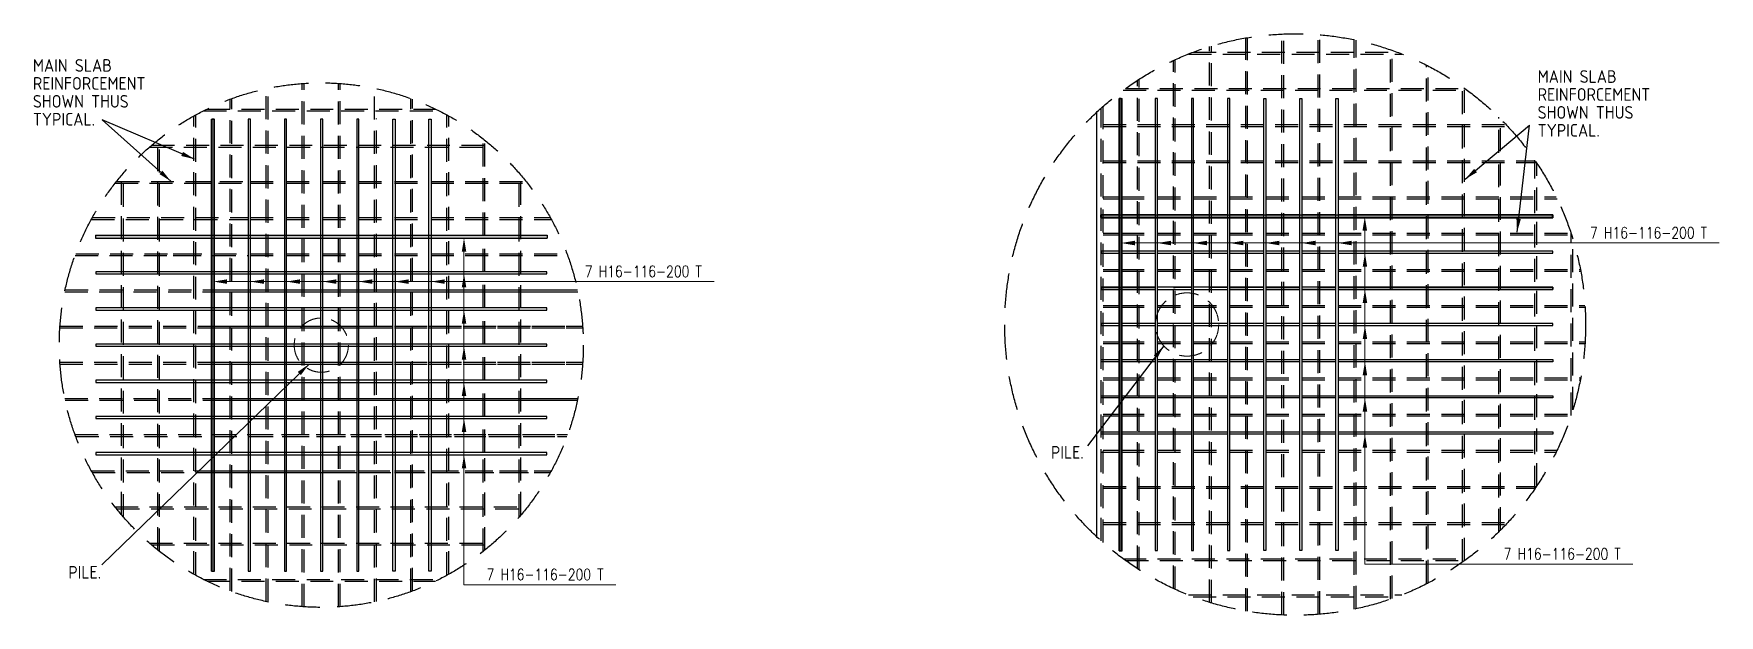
# Model space of a CAD drawing. Header units: millimetres. Extents: x -21392 to 100362, y -17730 to 39230.
# Drawn here: x 85630 to 94960, y 15247 to 18462 of the extents above; entities that cross this region are included whole.
import ezdxf

# ---------------------------------------------------------------- set-up
doc = ezdxf.new("R2010")
doc.units = ezdxf.units.MM
doc.linetypes.add('DASHED', pattern=[19.05, 12.7, -6.35])
doc.layers.get('0').update_dxf_attribs({"color": 254, "true_color": 0xdfdfdf})
for name, color, linetype in [('AutoCAD_Structural_Detailing_Distribution description', 7, 'Continuous'), ('AutoCAD_Structural_Detailing_opis rozkładu_', 7, 'Continuous'), ('CONC50', 4, 'Continuous'), ('H12', 5, 'Continuous'), ('SD-Pile-SECTION', 7, 'DASHED'), ('STEEL18', 1, 'Continuous'), ('STEEL25', 2, 'Continuous'), ('TEXT 35', 3, 'Continuous')]:
    doc.layers.add(name, color=color, linetype=linetype)
doc.styles.add('ISO', font='isocp.shx')
doc.styles.add('ROMANS NARROW', font='romans.shx', dxfattribs={"width": 0.8})
doc.styles.get("Standard").update_dxf_attribs({"font": 'arial.ttf'})
doc.dimstyles.new('ISO-25', dxfattribs={"dimtxt": 2.5, "dimasz": 2.5, "dimexe": 1.25, "dimexo": 0.625, "dimtad": 1, "dimtxsty": 'Standard', "dimcen": 2.5, "dimadec": 0, "dimazin": 0, "dimtfac": 1, "dimtmove": 0, "dimatfit": 3, "dimfxl": 1, "dimarcsym": 0})

msp = doc.modelspace()

# ---------------------------------------------------------------- hatches: boundary and pattern name
for points in [[(91654.3, 15603.9), (91638.3, 15603.9), (91638.3, 18103.9), (91654.3, 18103.9)], [(86630.6, 15490.7), (86614.6, 15490.7), (86614.6, 17990.7), (86630.6, 17990.7)], [(91535.4, 17445.5), (91535.4, 17461.5), (94035.4, 17461.5), (94035.4, 17445.5)], [(85971.6, 17332.6), (85971.6, 17348.6), (88471.6, 17348.6), (88471.6, 17332.6)]]:
    msp.add_hatch(color=7).paths.add_polyline_path(points, flags=0)
at = {"layer": 'AutoCAD_Structural_Detailing_Distribution description', "lineweight": 0}
for points in [[(92998.3, 17445.5), (92991.2, 17395.5), (93005.4, 17395.5)], [(88011.5, 17332.6), (88004.4, 17282.6), (88018.7, 17282.6)], [(91654.3, 17305.4), (91704.3, 17298.2), (91704.3, 17312.5)], [(86630.6, 17091.8), (86680.6, 17084.7), (86680.6, 17098.9)]]:
    msp.add_hatch(color=7, dxfattribs=at).paths.add_polyline_path(points, flags=0)

# ---------------------------------------------------------------- linework, layer by layer
at = {"color": 7}
for p, q in [((91638.3, 15603.9), (91638.3, 18103.9)), ((91638.3, 18103.9), (91654.3, 18103.9)), ((91638.3, 15603.9), (91638.3, 18103.9)), ((91638.3, 18103.9), (91654.3, 18103.9)), ((91654.3, 15603.9), (91654.3, 18103.9)), ((91654.3, 15603.9), (91654.3, 18103.9)), ((86614.6, 15490.7), (86614.6, 17990.7)), ((86614.6, 17990.7), (86630.6, 17990.7)), ((86630.6, 15490.7), (86630.6, 17990.7)), ((91535.4, 17461.5), (94035.4, 17461.5)), ((91535.4, 17461.5), (91535.4, 17445.5)), ((91535.4, 17445.5), (94035.4, 17445.5)), ((91538.8, 17460.3), (94038.8, 17460.3)), ((91538.8, 17460.3), (91538.8, 17444.3)), ((94035.4, 17461.5), (94035.4, 17445.5)), ((94038.8, 17460.3), (94038.8, 17444.3)), ((91538.8, 17444.3), (94038.8, 17444.3)), ((85971.6, 17348.6), (88471.6, 17348.6)), ((85971.6, 17348.6), (85971.6, 17332.6)), ((85971.6, 17332.6), (88471.6, 17332.6)), ((88471.6, 17348.6), (88471.6, 17332.6)), ((91638.3, 15603.9), (91654.3, 15603.9)), ((91638.3, 15603.9), (91654.3, 15603.9)), ((86614.6, 15490.7), (86630.6, 15490.7))]:
    msp.add_line(p, q, dxfattribs=at)
at = {"layer": 'AutoCAD_Structural_Detailing_Distribution description', "color": 7, "lineweight": 0}
for p, q in [((92998.3, 15530.1), (92998.3, 17395.5)), ((88011.5, 15416.2), (88011.5, 17282.6)), ((93507.8, 17305.4), (91704.3, 17305.4)), ((93507.8, 17305.4), (94959.5, 17305.4)), ((87944, 17091.8), (86680.6, 17091.8)), ((87944, 17091.8), (89395.7, 17091.8)), ((92998.3, 15530.1), (94481.6, 15530.1)), ((88011.5, 15416.2), (88851.8, 15416.2))]:
    msp.add_line(p, q, dxfattribs=at)
at = {"layer": 'AutoCAD_Structural_Detailing_opis rozkładu_', "color": 7, "lineweight": 0}
msp.add_line((92997.3, 17428.4), (92997.3, 17394.3), dxfattribs=at)
at = {"layer": 'AutoCAD_Structural_Detailing_opis rozkładu_', "color": 0, "lineweight": 0}
msp.add_line((91686.8, 17305.5), (91704.3, 17305.5), dxfattribs=at)
at = {"layer": 'CONC50', "color": 3, "ltscale": 0.5}
msp.add_line((91513.9, 15680.8), (91513.9, 18028.5), dxfattribs=at)
at = {"layer": 'H12', "color": 2, "linetype": 'Continuous', "ltscale": 0.5}
for p, q in [((92637.9, 15604.6), (92637.9, 18104.6)), ((92637.9, 18104.6), (92649.9, 18104.6)), ((92649.9, 18104.6), (92649.9, 15604.6)), ((92837.9, 15604.6), (92837.9, 18104.6)), ((92837.9, 18104.6), (92849.9, 18104.6)), ((92849.9, 18104.6), (92849.9, 15604.6)), ((91538.9, 17048.6), (91538.9, 17060.6)), ((91538.9, 17060.6), (91837.9, 17060.6)), ((91837.9, 17048.6), (91538.9, 17048.6)), ((91938.9, 17060.6), (92037.9, 17060.6)), ((91948.9, 17048.6), (91938.9, 17048.6)), ((92138.9, 17060.6), (92237.9, 17060.6)), ((92148.9, 17048.6), (92138.9, 17048.6)), ((92249.9, 17060.6), (92437.9, 17060.6)), ((92348.9, 17048.6), (92249.9, 17048.6)), ((92449.9, 17060.6), (92637.9, 17060.6)), ((92637.9, 17048.6), (92449.9, 17048.6)), ((92837.9, 17048.6), (92649.9, 17048.6)), ((92738.9, 17060.6), (92837.9, 17060.6)), ((92849.9, 17060.6), (94038.9, 17060.6)), ((94038.9, 17048.6), (92849.9, 17048.6)), ((94038.9, 17060.6), (94038.9, 17048.6)), ((92649.9, 15604.6), (92637.9, 15604.6)), ((92849.9, 15604.6), (92837.9, 15604.6))]:
    msp.add_line(p, q, dxfattribs=at)
at = {"layer": 'SD-Pile-SECTION', "linetype": 'DASHED', "lineweight": 0, "ltscale": 10}
for centre, radius in [((92013.9, 16854.6), 175), ((87222.2, 16740.7), 150)]:
    msp.add_circle(centre, radius, dxfattribs=at)
at = {"layer": 'STEEL18', "linetype": 'DASHED', "ltscale": 10}
for p, q in [((92138.9, 15318.4), (92138.9, 18390.9)), ((92148.9, 15315.3), (92148.9, 18394)), ((92338.9, 15270.5), (92338.9, 18438.8)), ((92338.9, 15270.5), (92338.9, 18438.8)), ((92348.9, 15268.8), (92348.9, 18440.5)), ((92348.9, 15268.8), (92348.9, 18440.5)), ((92538.9, 15248.8), (92538.9, 18460.5)), ((92548.9, 15248.4), (92548.9, 18460.9)), ((92738.9, 15252.1), (92738.9, 18457.2)), ((92748.9, 15253), (92748.9, 18456.3)), ((92938.9, 15280.7), (92938.9, 18428.6)), ((92948.9, 15282.8), (92948.9, 18426.5)), ((91938.9, 15394.9), (91938.9, 18314.4)), ((91948.9, 15390.3), (91948.9, 18318.9)), ((92021.3, 18349.6), (93203, 18349.6)), ((92047.2, 18359.6), (93177, 18359.6)), ((93138.9, 15335.9), (93138.9, 18373.4)), ((93148.9, 15339.4), (93148.9, 18369.9)), ((93338.9, 15420.8), (93338.9, 18288.5)), ((91738.9, 15505), (91738.9, 18204.3)), ((91748.9, 15498.6), (91748.9, 18210.7)), ((93348.9, 15425.9), (93348.9, 18283.4)), ((86717.2, 15381.5), (86717.2, 18099.9)), ((86727.2, 15377.8), (86727.2, 18103.6)), ((86917.2, 15323.2), (86917.2, 18158.3)), ((86927.2, 15321), (86927.2, 18160.4)), ((87117.2, 15294.5), (87117.2, 18186.9)), ((87127.2, 15293.8), (87127.2, 18187.6)), ((87317.2, 15293.8), (87317.2, 18187.6)), ((87317.2, 15293.8), (87317.2, 18187.6)), ((87327.2, 15294.5), (87327.2, 18186.9)), ((87327.2, 15294.5), (87327.2, 18186.9)), ((87517.2, 15321), (87517.2, 18160.4)), ((87717.2, 15377.8), (87717.2, 18103.6)), ((87727.2, 15381.5), (87727.2, 18099.9)), ((91659.7, 18149.6), (93564.5, 18149.6)), ((91673.5, 18159.6), (93550.8, 18159.6)), ((93538.9, 15541.1), (93538.9, 18168.1)), ((93548.9, 15548.3), (93548.9, 18161)), ((86517.2, 15473.6), (86517.2, 18007.8)), ((86527.2, 15468.1), (86527.2, 18013.3)), ((86570, 18035.7), (87874.5, 18035.7)), ((86590.2, 18045.7), (87854.3, 18045.7)), ((87917.2, 15468.1), (87917.2, 18013.3)), ((87927.2, 15473.6), (87927.2, 18007.8)), ((91538.9, 15657.9), (91538.9, 18051.4)), ((91548.9, 15649), (91548.9, 18060.3)), ((87527.2, 15323.2), (87527.2, 17994.1)), ((91548.9, 17959.6), (93779.6, 17959.6)), ((91548.9, 17949.6), (93789, 17949.6)), ((93738.9, 15708.1), (93738.9, 18001.2)), ((93748.9, 15718), (93748.9, 17991.3)), ((86271.7, 17835.7), (88172.8, 17835.7)), ((86283.4, 17845.7), (88161.1, 17845.7)), ((86317.2, 15607.8), (86317.2, 17873.6)), ((86327.2, 15599.9), (86327.2, 17881.5)), ((88117.2, 17346.7), (88117.2, 17881.5)), ((88127.2, 17346.7), (88127.2, 17873.6)), ((91548.9, 17759.6), (93940.7, 17759.6)), ((91548.9, 17749.6), (93947.4, 17749.6)), ((93938.9, 15947), (93938.9, 17762.3)), ((93948.9, 15961.8), (93948.9, 17747.5)), ((86081.4, 17635.7), (86816.2, 17635.7)), ((86089.3, 17645.7), (86816.2, 17645.7)), ((86117.2, 15801.9), (86117.2, 17679.6)), ((86127.2, 15790.2), (86127.2, 17691.2)), ((86527.2, 17645.7), (86616.2, 17645.7)), ((86527.2, 17635.7), (86616.2, 17635.7)), ((86828.2, 17645.7), (87016.2, 17645.7)), ((86828.2, 17635.7), (87016.2, 17635.7)), ((87028.2, 17645.7), (87216.2, 17645.7)), ((87028.2, 17635.7), (87216.2, 17635.7)), ((87228.2, 17645.7), (87416.2, 17645.7)), ((87228.2, 17635.7), (87416.2, 17635.7)), ((87428.2, 17645.7), (87616.2, 17645.7)), ((87428.2, 17635.7), (87616.2, 17635.7)), ((87628.2, 17645.7), (87816.2, 17645.7)), ((87628.2, 17635.7), (87816.2, 17635.7)), ((87828.2, 17645.7), (88355.2, 17645.7)), ((87828.2, 17635.7), (88363.1, 17635.7)), ((88317.2, 15790.2), (88317.2, 17691.2)), ((88327.2, 15801.9), (88327.2, 17679.6)), ((91548.9, 17559.6), (91637.9, 17559.6)), ((91548.9, 17549.6), (91637.9, 17549.6)), ((91649.9, 17559.6), (91837.9, 17559.6)), ((91649.9, 17549.6), (91837.9, 17549.6)), ((91849.9, 17559.6), (92037.9, 17559.6)), ((91849.9, 17549.6), (92037.9, 17549.6)), ((92049.9, 17559.6), (92237.9, 17559.6)), ((92049.9, 17549.6), (92237.9, 17549.6)), ((92249.9, 17559.6), (92437.9, 17559.6)), ((92249.9, 17549.6), (92437.9, 17549.6)), ((92449.9, 17559.6), (92637.9, 17559.6)), ((92449.9, 17549.6), (92637.9, 17549.6)), ((92649.9, 17559.6), (92837.9, 17559.6)), ((92649.9, 17549.6), (92837.9, 17549.6)), ((92849.9, 17559.6), (94056.8, 17559.6)), ((92849.9, 17549.6), (94061.6, 17549.6)), ((85955.2, 17445.7), (86816.2, 17445.7)), ((86527.2, 17445.7), (86616.2, 17445.7)), ((86828.2, 17445.7), (87016.2, 17445.7)), ((87028.2, 17445.7), (87216.2, 17445.7)), ((87228.2, 17445.7), (87416.2, 17445.7)), ((87428.2, 17445.7), (87616.2, 17445.7)), ((87628.2, 17445.7), (87816.2, 17445.7)), ((87828.2, 17445.7), (88489.3, 17445.7)), ((85949.7, 17435.7), (86816.2, 17435.7)), ((86527.2, 17435.7), (86616.2, 17435.7)), ((86828.2, 17435.7), (87016.2, 17435.7)), ((87028.2, 17435.7), (87216.2, 17435.7)), ((87228.2, 17435.7), (87416.2, 17435.7)), ((87428.2, 17435.7), (87616.2, 17435.7)), ((87628.2, 17435.7), (87816.2, 17435.7)), ((87828.2, 17435.7), (88494.8, 17435.7)), ((91548.9, 17359.6), (91637.9, 17359.6)), ((91649.9, 17359.6), (91837.9, 17359.6)), ((91849.9, 17359.6), (92037.9, 17359.6)), ((92049.9, 17359.6), (92237.9, 17359.6)), ((92249.9, 17359.6), (92437.9, 17359.6)), ((92449.9, 17359.6), (92637.9, 17359.6)), ((92649.9, 17359.6), (92837.9, 17359.6)), ((92849.9, 17359.6), (94138.3, 17359.6)), ((94138.9, 16351.5), (94138.9, 17357.8)), ((88117.2, 17146.7), (88117.2, 17334.7)), ((88127.2, 17146.7), (88127.2, 17334.7)), ((91548.9, 17349.6), (91637.9, 17349.6)), ((91649.9, 17349.6), (91837.9, 17349.6)), ((91849.9, 17349.6), (92037.9, 17349.6)), ((92049.9, 17349.6), (92237.9, 17349.6)), ((92249.9, 17349.6), (92437.9, 17349.6)), ((92449.9, 17349.6), (92637.9, 17349.6)), ((92649.9, 17349.6), (92837.9, 17349.6)), ((92849.9, 17349.6), (94141.5, 17349.6)), ((94148.9, 16382.9), (94148.9, 17326.4)), ((85859.4, 17235.7), (86816.2, 17235.7)), ((85863, 17245.7), (86816.2, 17245.7)), ((86402.2, 17245.7), (86491.2, 17245.7)), ((86402.2, 17235.7), (86491.2, 17235.7)), ((86828.2, 17245.7), (87016.2, 17245.7)), ((86828.2, 17235.7), (87016.2, 17235.7)), ((87028.2, 17245.7), (87216.2, 17245.7)), ((87028.2, 17235.7), (87216.2, 17235.7)), ((87228.2, 17245.7), (87416.2, 17245.7)), ((87228.2, 17235.7), (87416.2, 17235.7)), ((87428.2, 17245.7), (87616.2, 17245.7)), ((87428.2, 17235.7), (87616.2, 17235.7)), ((87628.2, 17245.7), (87816.2, 17245.7)), ((87628.2, 17235.7), (87816.2, 17235.7)), ((87828.2, 17245.7), (88581.5, 17245.7)), ((87828.2, 17235.7), (88585.1, 17235.7)), ((88117.2, 16946.7), (88117.2, 17134.7)), ((88127.2, 16946.7), (88127.2, 17134.7)), ((91548.9, 17159.6), (91637.9, 17159.6)), ((91548.9, 17149.6), (91637.9, 17149.6)), ((91649.9, 17159.6), (91837.9, 17159.6)), ((91649.9, 17149.6), (91837.9, 17149.6)), ((91849.9, 17159.6), (92037.9, 17159.6)), ((91849.9, 17149.6), (92037.9, 17149.6)), ((92049.9, 17159.6), (92237.9, 17159.6)), ((92049.9, 17149.6), (92237.9, 17149.6)), ((92249.9, 17159.6), (92437.9, 17159.6)), ((92249.9, 17149.6), (92437.9, 17149.6)), ((92449.9, 17159.6), (92637.9, 17159.6)), ((92449.9, 17149.6), (92637.9, 17149.6)), ((92649.9, 17159.6), (92837.9, 17159.6)), ((92649.9, 17149.6), (92837.9, 17149.6)), ((92849.9, 17159.6), (94190.4, 17159.6)), ((92849.9, 17149.6), (94192.3, 17149.6)), ((85802.6, 17035.7), (88641.9, 17035.7)), ((85804.7, 17045.7), (88639.8, 17045.7)), ((86628.2, 17045.7), (86816.2, 17045.7)), ((86628.2, 17035.7), (86816.2, 17035.7)), ((86828.2, 17045.7), (87016.2, 17045.7)), ((86828.2, 17035.7), (87016.2, 17035.7)), ((87028.2, 17045.7), (87216.2, 17045.7)), ((87028.2, 17035.7), (87216.2, 17035.7)), ((87228.2, 17045.7), (87416.2, 17045.7)), ((87228.2, 17035.7), (87416.2, 17035.7)), ((87428.2, 17045.7), (87616.2, 17045.7)), ((87428.2, 17035.7), (87616.2, 17035.7)), ((87628.2, 17045.7), (87816.2, 17045.7)), ((87628.2, 17035.7), (87816.2, 17035.7)), ((87816.2, 17045.7), (88639.8, 17045.7)), ((87816.2, 17035.7), (88641.9, 17035.7)), ((88117.2, 16746.7), (88117.2, 16934.7)), ((88127.2, 16746.7), (88127.2, 16934.7)), ((91548.9, 16959.6), (91637.9, 16959.6)), ((91548.9, 16949.6), (91637.9, 16949.6)), ((91649.9, 16959.6), (91837.9, 16959.6)), ((91649.9, 16949.6), (91837.9, 16949.6)), ((91849.9, 16959.6), (92037.9, 16959.6)), ((91849.9, 16949.6), (92037.9, 16949.6)), ((92049.9, 16959.6), (92237.9, 16959.6)), ((92049.9, 16949.6), (92237.9, 16949.6)), ((92249.9, 16959.6), (92437.9, 16959.6)), ((92249.9, 16949.6), (92437.9, 16949.6)), ((92449.9, 16959.6), (92637.9, 16959.6)), ((92449.9, 16949.6), (92637.9, 16949.6)), ((92649.9, 16959.6), (92837.9, 16959.6)), ((92649.9, 16949.6), (92837.9, 16949.6)), ((92849.9, 16959.6), (94216.2, 16959.6)), ((92849.9, 16949.6), (94216.8, 16949.6)), ((85775.4, 16835.7), (88669.1, 16835.7)), ((85776.1, 16845.7), (88668.4, 16845.7)), ((86628.2, 16845.7), (86816.2, 16845.7)), ((86628.2, 16835.7), (86816.2, 16835.7)), ((86828.2, 16845.7), (87016.2, 16845.7)), ((86828.2, 16835.7), (87016.2, 16835.7)), ((87028.2, 16845.7), (87216.2, 16845.7)), ((87028.2, 16835.7), (87216.2, 16835.7)), ((87228.2, 16845.7), (87416.2, 16845.7)), ((87228.2, 16835.7), (87416.2, 16835.7)), ((87428.2, 16845.7), (87616.2, 16845.7)), ((87428.2, 16835.7), (87616.2, 16835.7)), ((87628.2, 16845.7), (87816.2, 16845.7)), ((87628.2, 16835.7), (87816.2, 16835.7)), ((87816.2, 16845.7), (88668.4, 16845.7)), ((87816.2, 16835.7), (88669.1, 16835.7)), ((88117.2, 16546.7), (88117.2, 16734.7)), ((88127.2, 16546.7), (88127.2, 16734.7)), ((91548.9, 16759.6), (91637.9, 16759.6)), ((91548.9, 16759.6), (91637.9, 16759.6)), ((91548.9, 16749.6), (91637.9, 16749.6)), ((91548.9, 16749.6), (91637.9, 16749.6)), ((91649.9, 16759.6), (91837.9, 16759.6)), ((91649.9, 16759.6), (91837.9, 16759.6)), ((91649.9, 16749.6), (91837.9, 16749.6)), ((91649.9, 16749.6), (91837.9, 16749.6)), ((91849.9, 16759.6), (92037.9, 16759.6)), ((91849.9, 16759.6), (92037.9, 16759.6)), ((91849.9, 16749.6), (92037.9, 16749.6)), ((91849.9, 16749.6), (92037.9, 16749.6)), ((92049.9, 16759.6), (92237.9, 16759.6)), ((92049.9, 16759.6), (92237.9, 16759.6)), ((92049.9, 16749.6), (92237.9, 16749.6)), ((92049.9, 16749.6), (92237.9, 16749.6)), ((92249.9, 16759.6), (92437.9, 16759.6)), ((92249.9, 16759.6), (92437.9, 16759.6)), ((92249.9, 16749.6), (92437.9, 16749.6)), ((92249.9, 16749.6), (92437.9, 16749.6)), ((92449.9, 16759.6), (92637.9, 16759.6)), ((92449.9, 16759.6), (92637.9, 16759.6)), ((92449.9, 16749.6), (92637.9, 16749.6)), ((92449.9, 16749.6), (92637.9, 16749.6)), ((92649.9, 16759.6), (92837.9, 16759.6)), ((92649.9, 16759.6), (92837.9, 16759.6)), ((92649.9, 16749.6), (92837.9, 16749.6)), ((92649.9, 16749.6), (92837.9, 16749.6)), ((92849.9, 16759.6), (94216.8, 16759.6)), ((92849.9, 16759.6), (94216.8, 16759.6)), ((92849.9, 16749.6), (94216.2, 16749.6)), ((92849.9, 16749.6), (94216.2, 16749.6)), ((85775.4, 16645.7), (88669.1, 16645.7)), ((85775.4, 16645.7), (88669.1, 16645.7)), ((85776.1, 16635.7), (88668.4, 16635.7)), ((85776.1, 16635.7), (88668.4, 16635.7)), ((86628.2, 16645.7), (86816.2, 16645.7)), ((86628.2, 16645.7), (86816.2, 16645.7)), ((86628.2, 16635.7), (86816.2, 16635.7)), ((86628.2, 16635.7), (86816.2, 16635.7)), ((86828.2, 16645.7), (87016.2, 16645.7)), ((86828.2, 16645.7), (87016.2, 16645.7)), ((86828.2, 16635.7), (87016.2, 16635.7)), ((86828.2, 16635.7), (87016.2, 16635.7)), ((87028.2, 16645.7), (87216.2, 16645.7)), ((87028.2, 16645.7), (87216.2, 16645.7)), ((87028.2, 16635.7), (87216.2, 16635.7)), ((87028.2, 16635.7), (87216.2, 16635.7)), ((87228.2, 16645.7), (87416.2, 16645.7)), ((87228.2, 16645.7), (87416.2, 16645.7)), ((87228.2, 16635.7), (87416.2, 16635.7)), ((87228.2, 16635.7), (87416.2, 16635.7)), ((87428.2, 16645.7), (87616.2, 16645.7)), ((87428.2, 16645.7), (87616.2, 16645.7)), ((87428.2, 16635.7), (87616.2, 16635.7)), ((87428.2, 16635.7), (87616.2, 16635.7)), ((87628.2, 16645.7), (87816.2, 16645.7)), ((87628.2, 16645.7), (87816.2, 16645.7)), ((87628.2, 16635.7), (87816.2, 16635.7)), ((87628.2, 16635.7), (87816.2, 16635.7)), ((87816.2, 16645.7), (88669.1, 16645.7)), ((87816.2, 16645.7), (88669.1, 16645.7)), ((87816.2, 16635.7), (88668.4, 16635.7)), ((87816.2, 16635.7), (88668.4, 16635.7)), ((88117.2, 16346.7), (88117.2, 16534.7)), ((88127.2, 16346.7), (88127.2, 16534.7)), ((91548.9, 16559.6), (91637.9, 16559.6)), ((91548.9, 16549.6), (91637.9, 16549.6)), ((91649.9, 16559.6), (91837.9, 16559.6)), ((91649.9, 16549.6), (91837.9, 16549.6)), ((91849.9, 16559.6), (92037.9, 16559.6)), ((91849.9, 16549.6), (92037.9, 16549.6)), ((92049.9, 16559.6), (92237.9, 16559.6)), ((92049.9, 16549.6), (92237.9, 16549.6)), ((92249.9, 16559.6), (92437.9, 16559.6)), ((92249.9, 16549.6), (92437.9, 16549.6)), ((92449.9, 16559.6), (92637.9, 16559.6)), ((92449.9, 16549.6), (92637.9, 16549.6)), ((92649.9, 16559.6), (92837.9, 16559.6)), ((92649.9, 16549.6), (92837.9, 16549.6)), ((92849.9, 16559.6), (94192.3, 16559.6)), ((92849.9, 16549.6), (94190.4, 16549.6)), ((85802.6, 16445.7), (88641.9, 16445.7)), ((85804.7, 16435.7), (88639.8, 16435.7)), ((86628.2, 16445.7), (86816.2, 16445.7)), ((86628.2, 16435.7), (86816.2, 16435.7)), ((86828.2, 16445.7), (87016.2, 16445.7)), ((86828.2, 16435.7), (87016.2, 16435.7)), ((87028.2, 16445.7), (87216.2, 16445.7)), ((87028.2, 16435.7), (87216.2, 16435.7)), ((87228.2, 16445.7), (87416.2, 16445.7)), ((87228.2, 16435.7), (87416.2, 16435.7)), ((87428.2, 16445.7), (87616.2, 16445.7)), ((87428.2, 16435.7), (87616.2, 16435.7)), ((87628.2, 16445.7), (87816.2, 16445.7)), ((87628.2, 16435.7), (87816.2, 16435.7)), ((87816.2, 16445.7), (88641.9, 16445.7)), ((87816.2, 16435.7), (88639.8, 16435.7)), ((88117.2, 16146.7), (88117.2, 16334.7)), ((88127.2, 16146.7), (88127.2, 16334.7)), ((91548.9, 16359.6), (91637.9, 16359.6)), ((91548.9, 16349.6), (91637.9, 16349.6)), ((91649.9, 16359.6), (91837.9, 16359.6)), ((91649.9, 16349.6), (91837.9, 16349.6)), ((91849.9, 16359.6), (92037.9, 16359.6)), ((91849.9, 16349.6), (92037.9, 16349.6)), ((92049.9, 16359.6), (92237.9, 16359.6)), ((92049.9, 16349.6), (92237.9, 16349.6)), ((92249.9, 16359.6), (92437.9, 16359.6)), ((92249.9, 16349.6), (92437.9, 16349.6)), ((92449.9, 16359.6), (92637.9, 16359.6)), ((92449.9, 16349.6), (92637.9, 16349.6)), ((92649.9, 16359.6), (92837.9, 16359.6)), ((92649.9, 16349.6), (92837.9, 16349.6)), ((92849.9, 16359.6), (94141.5, 16359.6)), ((92849.9, 16349.6), (94138.3, 16349.6)), ((85859.4, 16245.7), (88585.1, 16245.7)), ((85863, 16235.7), (88581.5, 16235.7)), ((86628.2, 16245.7), (86816.2, 16245.7)), ((86628.2, 16235.7), (86816.2, 16235.7)), ((86828.2, 16245.7), (87016.2, 16245.7)), ((86828.2, 16235.7), (87016.2, 16235.7)), ((87028.2, 16245.7), (87216.2, 16245.7)), ((87028.2, 16235.7), (87216.2, 16235.7)), ((87228.2, 16245.7), (87416.2, 16245.7)), ((87228.2, 16235.7), (87416.2, 16235.7)), ((87428.2, 16245.7), (87616.2, 16245.7)), ((87428.2, 16235.7), (87616.2, 16235.7)), ((87628.2, 16245.7), (87816.2, 16245.7)), ((87628.2, 16235.7), (87816.2, 16235.7)), ((87816.2, 16245.7), (88585.1, 16245.7)), ((87816.2, 16235.7), (88581.5, 16235.7)), ((91538.9, 16149.6), (91637.9, 16149.6)), ((91548.9, 16159.6), (91637.9, 16159.6)), ((91649.9, 16159.6), (91837.9, 16159.6)), ((91649.9, 16149.6), (91837.9, 16149.6)), ((91849.9, 16159.6), (92037.9, 16159.6)), ((91849.9, 16149.6), (92037.9, 16149.6)), ((92049.9, 16159.6), (92237.9, 16159.6)), ((92049.9, 16149.6), (92237.9, 16149.6)), ((92249.9, 16159.6), (92437.9, 16159.6)), ((92249.9, 16149.6), (92437.9, 16149.6)), ((92449.9, 16159.6), (92637.9, 16159.6)), ((92449.9, 16149.6), (92637.9, 16149.6)), ((92649.9, 16159.6), (92837.9, 16159.6)), ((92649.9, 16149.6), (92837.9, 16149.6)), ((92849.9, 16159.6), (94061.6, 16159.6)), ((92849.9, 16149.6), (94056.8, 16149.6)), ((88117.2, 15599.9), (88117.2, 16134.7)), ((88127.2, 15607.8), (88127.2, 16134.7)), ((85949.7, 16045.7), (88494.8, 16045.7)), ((85955.2, 16035.7), (88489.3, 16035.7)), ((86628.2, 16045.7), (86816.2, 16045.7)), ((86628.2, 16035.7), (86816.2, 16035.7)), ((86828.2, 16045.7), (87016.2, 16045.7)), ((86828.2, 16035.7), (87016.2, 16035.7)), ((87028.2, 16045.7), (87216.2, 16045.7)), ((87028.2, 16035.7), (87216.2, 16035.7)), ((87228.2, 16045.7), (87416.2, 16045.7)), ((87228.2, 16035.7), (87416.2, 16035.7)), ((87428.2, 16045.7), (87616.2, 16045.7)), ((87428.2, 16035.7), (87616.2, 16035.7)), ((87628.2, 16045.7), (87816.2, 16045.7)), ((87628.2, 16035.7), (87816.2, 16035.7)), ((87828.2, 16045.7), (88494.8, 16045.7)), ((87828.2, 16035.7), (88489.3, 16035.7)), ((91548.9, 15959.6), (93947.4, 15959.6)), ((91548.9, 15949.6), (93940.7, 15949.6)), ((86081.4, 15845.7), (88363.1, 15845.7)), ((86089.3, 15835.7), (88355.2, 15835.7)), ((91548.9, 15759.6), (93789, 15759.6)), ((91548.9, 15749.6), (93779.6, 15749.6)), ((86271.7, 15645.7), (88172.8, 15645.7)), ((86283.4, 15635.7), (88161.1, 15635.7)), ((91659.7, 15559.6), (93564.5, 15559.6)), ((91673.5, 15549.6), (93550.8, 15549.6)), ((86570, 15445.7), (87874.5, 15445.7)), ((86590.2, 15435.7), (87854.3, 15435.7)), ((92021.3, 15359.6), (93203, 15359.6)), ((92047.2, 15349.6), (93177, 15349.6))]:
    msp.add_line(p, q, dxfattribs=at)
at = {"layer": 'STEEL18', "linetype": 'DASHED', "ltscale": 15}
for centre, radius in [((92612.1, 16854.6), 1607.5), ((87222.2, 16740.7), 1450)]:
    msp.add_circle(centre, radius, dxfattribs=at)
at = {"layer": 'STEEL25', "ltscale": 0.5}
for p, q in [((91849.9, 18104.6), (91837.9, 18104.6)), ((91837.9, 18104.6), (91837.9, 15604.6)), ((91849.9, 15604.6), (91849.9, 18104.6)), ((92049.9, 18104.6), (92037.9, 18104.6)), ((92037.9, 18104.6), (92037.9, 15604.6)), ((92049.9, 15604.6), (92049.9, 18104.6)), ((92249.9, 18104.6), (92237.9, 18104.6)), ((92237.9, 18104.6), (92237.9, 15604.6)), ((92249.9, 15604.6), (92249.9, 18104.6)), ((92437.9, 15604.6), (92437.9, 18104.6)), ((92437.9, 18104.6), (92449.9, 18104.6)), ((92449.9, 18104.6), (92449.9, 15604.6)), ((92637.9, 15604.6), (92637.9, 18104.6)), ((92637.9, 18104.6), (92649.9, 18104.6)), ((92649.9, 18104.6), (92649.9, 15604.6)), ((92837.9, 15604.6), (92837.9, 18104.6)), ((92837.9, 18104.6), (92849.9, 18104.6)), ((92849.9, 18104.6), (92849.9, 15604.6)), ((91637.9, 17460.6), (91538.9, 17460.6)), ((91538.9, 17460.6), (91538.9, 17448.6)), ((91538.9, 17448.6), (91637.9, 17448.6)), ((91837.9, 17460.6), (91649.9, 17460.6)), ((91649.9, 17448.6), (92037.9, 17448.6)), ((92037.9, 17460.6), (91849.9, 17460.6)), ((92237.9, 17460.6), (92049.9, 17460.6)), ((92049.9, 17448.6), (92237.9, 17448.6)), ((92437.9, 17460.6), (92249.9, 17460.6)), ((92249.9, 17448.6), (92437.9, 17448.6)), ((92637.9, 17460.6), (92449.9, 17460.6)), ((92449.9, 17448.6), (92637.9, 17448.6)), ((92837.9, 17460.6), (92649.9, 17460.6)), ((92649.9, 17448.6), (92837.9, 17448.6)), ((94038.9, 17460.6), (92849.9, 17460.6)), ((92849.9, 17448.6), (94038.9, 17448.6)), ((94038.9, 17448.6), (94038.9, 17460.6)), ((91637.9, 17260.6), (91538.9, 17260.6)), ((91538.9, 17260.6), (91538.9, 17248.6)), ((91837.9, 17260.6), (91649.9, 17260.6)), ((92037.9, 17260.6), (91849.9, 17260.6)), ((92237.9, 17260.6), (92049.9, 17260.6)), ((92437.9, 17260.6), (92249.9, 17260.6)), ((92637.9, 17260.6), (92449.9, 17260.6)), ((92837.9, 17260.6), (92649.9, 17260.6)), ((94038.9, 17260.6), (92849.9, 17260.6)), ((94038.9, 17248.6), (94038.9, 17260.6)), ((91538.9, 17248.6), (91637.9, 17248.6)), ((91649.9, 17248.6), (91837.9, 17248.6)), ((91849.9, 17248.6), (92037.9, 17248.6)), ((92049.9, 17248.6), (92237.9, 17248.6)), ((92249.9, 17248.6), (92437.9, 17248.6)), ((92449.9, 17248.6), (92637.9, 17248.6)), ((92649.9, 17248.6), (92837.9, 17248.6)), ((92849.9, 17248.6), (94038.9, 17248.6)), ((91637.9, 17060.6), (91538.9, 17060.6)), ((91538.9, 17060.6), (91538.9, 17048.6)), ((91538.9, 17048.6), (91637.9, 17048.6)), ((91837.9, 17060.6), (91649.9, 17060.6)), ((91649.9, 17048.6), (91837.9, 17048.6)), ((92037.9, 17060.6), (91849.9, 17060.6)), ((91849.9, 17048.6), (92037.9, 17048.6)), ((92237.9, 17060.6), (92049.9, 17060.6)), ((92049.9, 17048.6), (92237.9, 17048.6)), ((92437.9, 17060.6), (92249.9, 17060.6)), ((92249.9, 17048.6), (92437.9, 17048.6)), ((92637.9, 17060.6), (92449.9, 17060.6)), ((92449.9, 17048.6), (92637.9, 17048.6)), ((92837.9, 17060.6), (92649.9, 17060.6)), ((92649.9, 17048.6), (92837.9, 17048.6)), ((94038.9, 17060.6), (92849.9, 17060.6)), ((92849.9, 17048.6), (94038.9, 17048.6)), ((94038.9, 17048.6), (94038.9, 17060.6)), ((91637.9, 16860.6), (91538.9, 16860.6)), ((91538.9, 16860.6), (91538.9, 16848.6)), ((91538.9, 16848.6), (91637.9, 16848.6)), ((91837.9, 16860.6), (91649.9, 16860.6)), ((91649.9, 16848.6), (91837.9, 16848.6)), ((92037.9, 16860.6), (91849.9, 16860.6)), ((91849.9, 16848.6), (92037.9, 16848.6)), ((92237.9, 16860.6), (92049.9, 16860.6)), ((92049.9, 16848.6), (92237.9, 16848.6)), ((92437.9, 16860.6), (92249.9, 16860.6)), ((92249.9, 16848.6), (92437.9, 16848.6)), ((92637.9, 16860.6), (92449.9, 16860.6)), ((92449.9, 16848.6), (92637.9, 16848.6)), ((92837.9, 16860.6), (92649.9, 16860.6)), ((92649.9, 16848.6), (92837.9, 16848.6)), ((94038.9, 16860.6), (92849.9, 16860.6)), ((92849.9, 16848.6), (94038.9, 16848.6)), ((94038.9, 16848.6), (94038.9, 16860.6)), ((91538.9, 16648.6), (91538.9, 16660.6)), ((91538.9, 16660.6), (91637.9, 16660.6)), ((91637.9, 16648.6), (91538.9, 16648.6)), ((91649.9, 16660.6), (91837.9, 16660.6)), ((91837.9, 16648.6), (91649.9, 16648.6)), ((91849.9, 16660.6), (92037.9, 16660.6)), ((92037.9, 16648.6), (91849.9, 16648.6)), ((92049.9, 16660.6), (92237.9, 16660.6)), ((92237.9, 16648.6), (92049.9, 16648.6)), ((92249.9, 16660.6), (92437.9, 16660.6)), ((92437.9, 16648.6), (92249.9, 16648.6)), ((92449.9, 16660.6), (92637.9, 16660.6)), ((92637.9, 16648.6), (92449.9, 16648.6)), ((92649.9, 16660.6), (92837.9, 16660.6)), ((92837.9, 16648.6), (92649.9, 16648.6)), ((92849.9, 16660.6), (94038.9, 16660.6)), ((94038.9, 16648.6), (92849.9, 16648.6)), ((94038.9, 16660.6), (94038.9, 16648.6)), ((91538.9, 16448.6), (91538.9, 16460.6)), ((91538.9, 16460.6), (91637.9, 16460.6)), ((91637.9, 16448.6), (91538.9, 16448.6)), ((91649.9, 16460.6), (91837.9, 16460.6)), ((91837.9, 16448.6), (91649.9, 16448.6)), ((91849.9, 16460.6), (92037.9, 16460.6)), ((92037.9, 16448.6), (91849.9, 16448.6)), ((92049.9, 16460.6), (92237.9, 16460.6)), ((92237.9, 16448.6), (92049.9, 16448.6)), ((92249.9, 16460.6), (92437.9, 16460.6)), ((92437.9, 16448.6), (92249.9, 16448.6)), ((92449.9, 16460.6), (92637.9, 16460.6)), ((92637.9, 16448.6), (92449.9, 16448.6)), ((92649.9, 16460.6), (92837.9, 16460.6)), ((92837.9, 16448.6), (92649.9, 16448.6)), ((92849.9, 16460.6), (94038.9, 16460.6)), ((94038.9, 16448.6), (92849.9, 16448.6)), ((94038.9, 16460.6), (94038.9, 16448.6)), ((91538.9, 16248.6), (91538.9, 16260.6)), ((91538.9, 16260.6), (91637.9, 16260.6)), ((91637.9, 16248.6), (91538.9, 16248.6)), ((91649.9, 16260.6), (91837.9, 16260.6)), ((91837.9, 16248.6), (91649.9, 16248.6)), ((91849.9, 16260.6), (92037.9, 16260.6)), ((92037.9, 16248.6), (91849.9, 16248.6)), ((92049.9, 16260.6), (92237.9, 16260.6)), ((92237.9, 16248.6), (92049.9, 16248.6)), ((92249.9, 16260.6), (92437.9, 16260.6)), ((92437.9, 16248.6), (92249.9, 16248.6)), ((92449.9, 16260.6), (92637.9, 16260.6)), ((92637.9, 16248.6), (92449.9, 16248.6)), ((92649.9, 16260.6), (92837.9, 16260.6)), ((92837.9, 16248.6), (92649.9, 16248.6)), ((92849.9, 16260.6), (94038.9, 16260.6)), ((94038.9, 16248.6), (92849.9, 16248.6)), ((94038.9, 16260.6), (94038.9, 16248.6)), ((91837.9, 15604.6), (91849.9, 15604.6)), ((92037.9, 15604.6), (92049.9, 15604.6)), ((92237.9, 15604.6), (92249.9, 15604.6)), ((92449.9, 15604.6), (92437.9, 15604.6)), ((92649.9, 15604.6), (92637.9, 15604.6)), ((92849.9, 15604.6), (92837.9, 15604.6))]:
    msp.add_line(p, q, dxfattribs=at)
for points in [[(91649.9, 15604.6), (91649.9, 18104.6), (91637.9, 18104.6), (91637.9, 15604.6)], [(86629.2, 15490.5), (86629.2, 17990.5), (86617.2, 17990.5), (86617.2, 15490.5)], [(86830.2, 15490.5), (86830.2, 17990.5), (86818.2, 17990.5), (86818.2, 15490.5)], [(87030.2, 15490.5), (87030.2, 17990.5), (87018.2, 17990.5), (87018.2, 15490.5)], [(87230.2, 15490.5), (87230.2, 17990.5), (87218.2, 17990.5), (87218.2, 15490.5)], [(87430.2, 15490.5), (87430.2, 17990.5), (87418.2, 17990.5), (87418.2, 15490.5)], [(87618.2, 15490.5), (87618.2, 17990.5), (87630.2, 17990.5), (87630.2, 15490.5)], [(87818.2, 15490.5), (87818.2, 17990.5), (87830.2, 17990.5), (87830.2, 15490.5)], [(87830.2, 15490.5), (87818.2, 15490.5), (87818.2, 17990.5), (87830.2, 17990.5)]]:
    msp.add_lwpolyline(points, close=True, dxfattribs=at)
for points in [[(85975.1, 17134.7), (88470.9, 17134.7), (88470.9, 17146.7), (85975.1, 17146.7)], [(86491.2, 17146.7), (85975.1, 17146.7), (85975.1, 17134.7), (86491.2, 17134.7)], [(86816.2, 17146.7), (86628.2, 17146.7)], [(86628.2, 17134.7), (86816.2, 17134.7)], [(87016.2, 17146.7), (86828.2, 17146.7)], [(86828.2, 17134.7), (87016.2, 17134.7)], [(87216.2, 17146.7), (87028.2, 17146.7)], [(87028.2, 17134.7), (87216.2, 17134.7)], [(87416.2, 17146.7), (87228.2, 17146.7)], [(87228.2, 17134.7), (87416.2, 17134.7)], [(87616.2, 17146.7), (87428.2, 17146.7)], [(87428.2, 17134.7), (87616.2, 17134.7)], [(87816.2, 17146.7), (87628.2, 17146.7)], [(87628.2, 17134.7), (87816.2, 17134.7)], [(85975.1, 16934.7), (88470.9, 16934.7), (88470.9, 16946.7), (85975.1, 16946.7)], [(86491.2, 16946.7), (85975.1, 16946.7), (85975.1, 16934.7), (86491.2, 16934.7)], [(86816.2, 16946.7), (86628.2, 16946.7)], [(86628.2, 16934.7), (86816.2, 16934.7)], [(87016.2, 16946.7), (86828.2, 16946.7)], [(86828.2, 16934.7), (87016.2, 16934.7)], [(87216.2, 16946.7), (87028.2, 16946.7)], [(87028.2, 16934.7), (87216.2, 16934.7)], [(87416.2, 16946.7), (87228.2, 16946.7)], [(87228.2, 16934.7), (87416.2, 16934.7)], [(87616.2, 16946.7), (87428.2, 16946.7)], [(87428.2, 16934.7), (87616.2, 16934.7)], [(87816.2, 16946.7), (87628.2, 16946.7)], [(87628.2, 16934.7), (87816.2, 16934.7)], [(85975.1, 16734.7), (88470.9, 16734.7), (88470.9, 16746.7), (85975.1, 16746.7)], [(86491.2, 16746.7), (85975.1, 16746.7), (85975.1, 16734.7), (86491.2, 16734.7)], [(86816.2, 16746.7), (86628.2, 16746.7)], [(86628.2, 16734.7), (86816.2, 16734.7)], [(87016.2, 16746.7), (86828.2, 16746.7)], [(86828.2, 16734.7), (87016.2, 16734.7)], [(87216.2, 16746.7), (87028.2, 16746.7)], [(87028.2, 16734.7), (87216.2, 16734.7)], [(87416.2, 16746.7), (87228.2, 16746.7)], [(87228.2, 16734.7), (87416.2, 16734.7)], [(87616.2, 16746.7), (87428.2, 16746.7)], [(87428.2, 16734.7), (87616.2, 16734.7)], [(87816.2, 16746.7), (87628.2, 16746.7)], [(87628.2, 16734.7), (87816.2, 16734.7)], [(85975.1, 16534.7), (88470.9, 16534.7), (88470.9, 16546.7), (85975.1, 16546.7)], [(86491.2, 16546.7), (85975.1, 16546.7), (85975.1, 16534.7), (86491.2, 16534.7)], [(86816.2, 16546.7), (86628.2, 16546.7)], [(86628.2, 16534.7), (86816.2, 16534.7)], [(87016.2, 16546.7), (86828.2, 16546.7)], [(86828.2, 16534.7), (87016.2, 16534.7)], [(87216.2, 16546.7), (87028.2, 16546.7)], [(87028.2, 16534.7), (87216.2, 16534.7)], [(87416.2, 16546.7), (87228.2, 16546.7)], [(87228.2, 16534.7), (87416.2, 16534.7)], [(87616.2, 16546.7), (87428.2, 16546.7)], [(87428.2, 16534.7), (87616.2, 16534.7)], [(87816.2, 16546.7), (87628.2, 16546.7)], [(87628.2, 16534.7), (87816.2, 16534.7)], [(85975.1, 16334.7), (88470.9, 16334.7), (88470.9, 16346.7), (85975.1, 16346.7)], [(86491.2, 16346.7), (85975.1, 16346.7), (85975.1, 16334.7), (86491.2, 16334.7)], [(86816.2, 16346.7), (86628.2, 16346.7)], [(86628.2, 16334.7), (86816.2, 16334.7)], [(87016.2, 16346.7), (86828.2, 16346.7)], [(86828.2, 16334.7), (87016.2, 16334.7)], [(87216.2, 16346.7), (87028.2, 16346.7)], [(87028.2, 16334.7), (87216.2, 16334.7)], [(87416.2, 16346.7), (87228.2, 16346.7)], [(87228.2, 16334.7), (87416.2, 16334.7)], [(87616.2, 16346.7), (87428.2, 16346.7)], [(87428.2, 16334.7), (87616.2, 16334.7)], [(87816.2, 16346.7), (87628.2, 16346.7)], [(87628.2, 16334.7), (87816.2, 16334.7)], [(85975.1, 16134.7), (88470.9, 16134.7), (88470.9, 16146.7), (85975.1, 16146.7)], [(86491.2, 16146.7), (85975.1, 16146.7), (85975.1, 16134.7), (86491.2, 16134.7)], [(86816.2, 16146.7), (86628.2, 16146.7)], [(87016.2, 16146.7), (86828.2, 16146.7)], [(87216.2, 16146.7), (87028.2, 16146.7)], [(87416.2, 16146.7), (87228.2, 16146.7)], [(87616.2, 16146.7), (87428.2, 16146.7)], [(87816.2, 16146.7), (87628.2, 16146.7)], [(86628.2, 16134.7), (86816.2, 16134.7)], [(86828.2, 16134.7), (87016.2, 16134.7)], [(87028.2, 16134.7), (87216.2, 16134.7)], [(87228.2, 16134.7), (87416.2, 16134.7)], [(87428.2, 16134.7), (87616.2, 16134.7)], [(87628.2, 16134.7), (87816.2, 16134.7)]]:
    msp.add_lwpolyline(points, dxfattribs=at)
at = {"layer": 'TEXT 35', "color": 0, "ltscale": 0.5}
for points in [[(92984.9, 17373.6), (92997.4, 17448.6), (93009.9, 17373.6)], [(87999.6, 17256.8), (88012.1, 17331.8), (88024.6, 17256.8)], [(91724.9, 17292.6), (91649.9, 17305.1), (91724.9, 17317.6)], [(91924.9, 17292.6), (91849.9, 17305.1), (91924.9, 17317.6)], [(92124.9, 17292.6), (92049.9, 17305.1), (92124.9, 17317.6)], [(92324.9, 17292.6), (92249.9, 17305.1), (92324.9, 17317.6)], [(92524.9, 17292.6), (92449.9, 17305.1), (92524.9, 17317.6)], [(92724.9, 17292.6), (92649.9, 17305.1), (92724.9, 17317.6)], [(92924.9, 17292.6), (92849.9, 17305.1), (92924.9, 17317.6)], [(92985.8, 17173.6), (92998.3, 17248.6), (93010.8, 17173.6)], [(86700.4, 17079.4), (86625.4, 17091.9), (86700.4, 17104.4)], [(86905.2, 17079.4), (86830.2, 17091.9), (86905.2, 17104.4)], [(87105.2, 17079.4), (87030.2, 17091.9), (87105.2, 17104.4)], [(87305.2, 17079.4), (87230.2, 17091.9), (87305.2, 17104.4)], [(87505.2, 17079.4), (87430.2, 17091.9), (87505.2, 17104.4)], [(87705.2, 17079.4), (87630.2, 17091.9), (87705.2, 17104.4)], [(87905.2, 17079.4), (87830.2, 17091.9), (87905.2, 17104.4)], [(87999.6, 17059.7), (88012.1, 17134.7), (88024.6, 17059.7)], [(92985.8, 16973.6), (92998.3, 17048.6), (93010.8, 16973.6)], [(87999.6, 16859.7), (88012.1, 16934.7), (88024.6, 16859.7)], [(92985.8, 16773.6), (92998.3, 16848.6), (93010.8, 16773.6)], [(87999.6, 16659.7), (88012.1, 16734.7), (88024.6, 16659.7)], [(92985.8, 16573.6), (92998.3, 16648.6), (93010.8, 16573.6)], [(87999.6, 16459.7), (88012.1, 16534.7), (88024.6, 16459.7)], [(92985.8, 16373.6), (92998.3, 16448.6), (93010.8, 16373.6)], [(87999.6, 16259.7), (88012.1, 16334.7), (88024.6, 16259.7)], [(92985.8, 16173.6), (92998.3, 16248.6), (93010.8, 16173.6)], [(87999.6, 16059.7), (88012.1, 16134.7), (88024.6, 16059.7)]]:
    msp.add_solid(points, dxfattribs=at)

# ---------------------------------------------------------------- texts
at = {"layer": 'AutoCAD_Structural_Detailing_Distribution description', "char_height": 62.5, "attachment_point": 5, "style": 'ROMANS NARROW'}
for insert in [(94567.8, 17361.6), (89004.1, 17148.1), (94089.9, 15586.3), (88460.2, 15472.4)]:
    msp.add_mtext('7 H16-116-200 T', dxfattribs=dict(at, insert=insert))
at = {"layer": 'TEXT 35', "color": 0, "style": 'ISO'}
msp.add_text('PILE.', height=70, dxfattribs=at).set_placement((91260.6, 16112.7))
at = {"layer": 'TEXT 35', "color": 0, "ltscale": 0.5, "char_height": 70, "line_spacing_factor": 0.85, "style": 'ISO'}
for s, insert, width, attachment_point in [('MAIN SLAB REINFORCEMENT SHOWN THUS TYPICAL.', (85626, 17954.2), 856.228, 7), ('MAIN SLAB REINFORCEMENT SHOWN THUS TYPICAL.', (93954.2, 17892.9), 856.228, 7), ('PILE.', (85822.2, 15484.6), 1028.59, 4)]:
    msp.add_mtext(s, dxfattribs=dict(at, insert=insert, width=width, attachment_point=attachment_point))

# ---------------------------------------------------------------- leaders
at = {"layer": 'TEXT 35', "color": 0, "ltscale": 0.5}
for points in [[(86390.6, 17645.7), (86008.9, 17986.4)], [(86521, 17768.4), (86008.9, 17986.4)], [(93553.2, 17657.8), (93909.2, 17957)], [(93840.3, 17364.9), (93909.2, 17957)], [(91885.1, 16736.1), (91462.8, 16184.1)], [(87154.1, 16635.7), (86007, 15525.5)]]:
    msp.add_leader(points, dimstyle='ISO-25', override={"dimscale": 30, "dimtxsty": 'ISO'}, dxfattribs=at)

doc.saveas('drawing.dxf')
